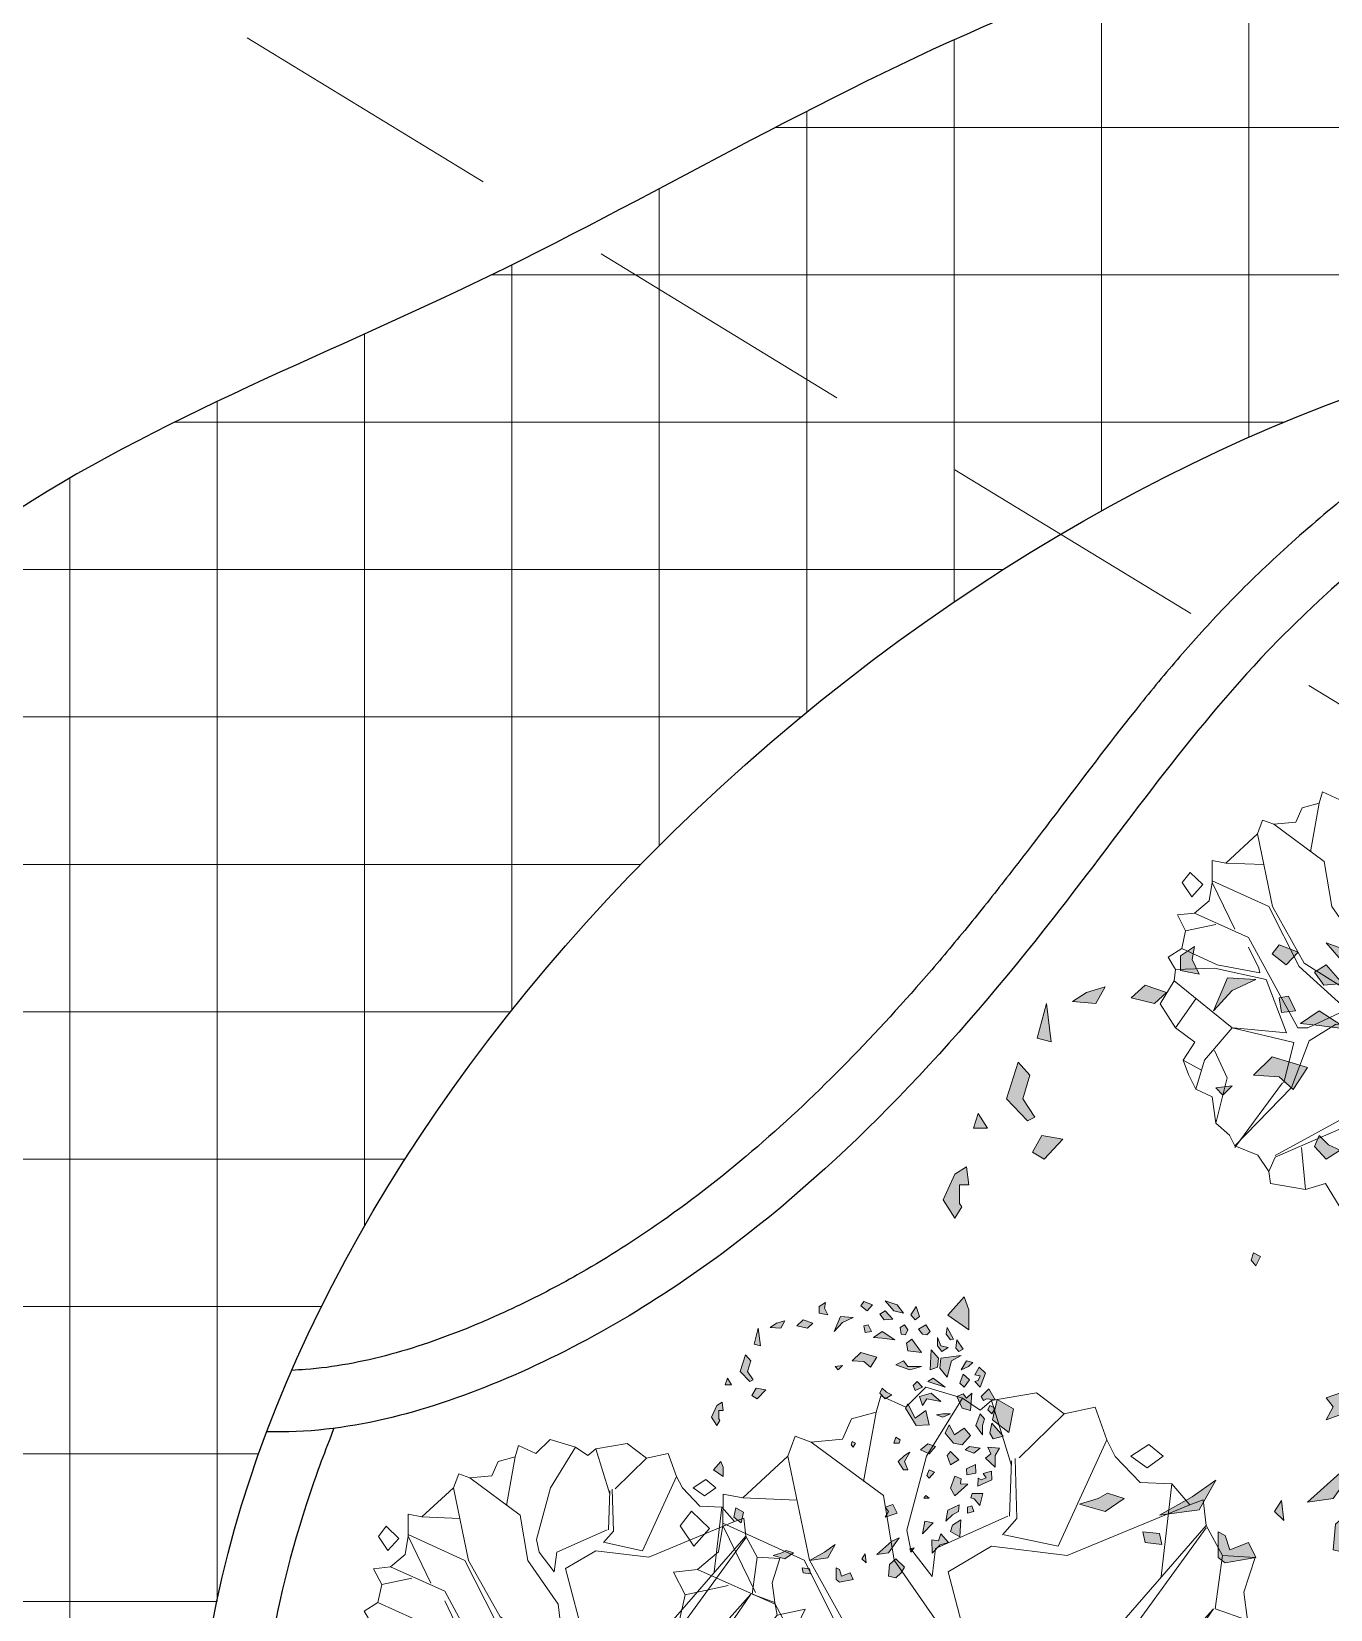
# Model space of a CAD drawing. Header units: inches. Extents: x -12 to 20935469, y -1604 to 24729220.
# Drawn here: x 20865306.9 to 20865412.6, y 24710552.2 to 24710680.7 of the extents above; entities that cross this region are included whole.
import ezdxf

# ---------------------------------------------------------------- set-up
doc = ezdxf.new("R2010")
doc.units = ezdxf.units.IN
doc.header["$LTSCALE"] = 0.03
doc.header["$MEASUREMENT"] = 0
doc.linetypes.add('DASHED2', pattern=[0.375, 0.25, -0.125])
for name, color, linetype, lineweight in [('Dot', 253, 'Continuous', 0), ('Hatch', 253, 'Continuous', 15), ('hatch-1', 253, 'Continuous', 5), ('ILLUSTR-TREE', 74, 'Continuous', 0)]:
    doc.layers.add(name, color=color, linetype=linetype, lineweight=lineweight)
doc.styles.add('ATTR', font='romans.shx', dxfattribs={"width": 0.8, "height": 0.7})

# ---------------------------------------------------------------- blocks, each defined once
blk = doc.blocks.new('TREE_009')
at = {"layer": 'ILLUSTR-TREE'}
for p, q in [((-12160.46, 13912.91), (-12166.65, 13906.74)), ((-12149.34, 13909.54), (-12160.46, 13912.91)), ((-12126.77, 13911.14), (-12140.45, 13908.76)), ((-12118.31, 13904.71), (-12126.77, 13911.14)), ((-12174.22, 13910.26), (-12175.66, 13905.24)), ((-12166.65, 13906.74), (-12174.22, 13910.26)), ((-12149.34, 13909.54), (-12160.26, 13891.83)), ((-12143.96, 13905.85), (-12149.34, 13909.54)), ((-12140.45, 13908.76), (-12143.96, 13905.85)), ((-12140.45, 13908.76), (-12134.4, 13889.01)), ((-12108.88, 13906.74), (-12118.31, 13904.71)), ((-12105.24, 13896.77), (-12108.88, 13906.74)), ((-12183.16, 13903.21), (-12185.91, 13897.04)), ((-12175.66, 13905.24), (-12183.16, 13903.21)), ((-12179.51, 13884.08), (-12175.66, 13905.24)), ((-12132.06, 13891.31), (-12118.31, 13904.71)), ((-12200.35, 13897.92), (-12202.62, 13891.83)), ((-12195.47, 13896.07), (-12200.35, 13897.92)), ((-12185.91, 13897.04), (-12195.47, 13896.07)), ((-12120.09, 13864.33), (-12105.24, 13896.77)), ((-12102.7, 13891.75), (-12105.24, 13896.77)), ((-12202.62, 13891.83), (-12216.38, 13879.14)), ((-12196.02, 13860.09), (-12202.62, 13891.83)), ((-12195.47, 13896.07), (-12173.46, 13879.85)), ((-12160.26, 13891.83), (-12166.31, 13869.26)), ((-12095.13, 13883.81), (-12102.7, 13891.75)), ((-12097.95, 13891.83), (-12092.45, 13895.36)), ((-12093, 13888.31), (-12097.95, 13891.83)), ((-12088.05, 13891.83), (-12093, 13888.31)), ((-12092.45, 13895.36), (-12088.05, 13891.83)), ((-12134.95, 13873.5), (-12134.4, 13890.42)), ((-12133.3, 13891.13), (-12132.75, 13872.79)), ((-12085.43, 13883.37), (-12095.13, 13883.81)), ((-12085.43, 13883.37), (-12088.74, 13855.16)), ((-12079.93, 13877.02), (-12085.43, 13883.37)), ((-12222.36, 13880.28), (-12222.43, 13870.68)), ((-12216.38, 13879.14), (-12222.36, 13880.28)), ((-12199.87, 13878.43), (-12216.38, 13879.14)), ((-12173.46, 13879.85), (-12170.16, 13860.09)), ((-12117.34, 13861.51), (-12079.93, 13877.02)), ((-12075.87, 13878.52), (-12079.93, 13877.02)), ((-12074.98, 13870.68), (-12075.87, 13878.52)), ((-12231.99, 13875), (-12235.43, 13870.59)), ((-12226.48, 13869.71), (-12231.99, 13875)), ((-12157.51, 13863.62), (-12135.5, 13873.5)), ((-12132.75, 13872.79), (-12137.15, 13867.85)), ((-12235.43, 13870.59), (-12231.3, 13864.41)), ((-12231.3, 13864.41), (-12226.48, 13869.71)), ((-12222.43, 13870.68), (-12223.73, 13862.65)), ((-12197.67, 13860.09), (-12222.43, 13871.38)), ((-12222.43, 13870.68), (-12212.52, 13850.22)), ((-12166.31, 13869.26), (-12165.21, 13863.62)), ((-12136.6, 13867.85), (-12120.09, 13864.33)), ((-12112.39, 13827.65), (-12074.98, 13870.68)), ((-12074.98, 13869.97), (-12105.24, 13828.35)), ((-12070.03, 13861.51), (-12074.98, 13870.68)), ((-12223.73, 13862.65), (-12230.13, 13857.27)), ((-12165.21, 13863.62), (-12158.61, 13855.16)), ((-12158.61, 13855.16), (-12157.51, 13863.62)), ((-12153.66, 13856.57), (-12140.45, 13864.33)), ((-12140.45, 13864.33), (-12117.34, 13861.51)), ((-12184.47, 13834), (-12197.67, 13860.09)), ((-12182.26, 13835.41), (-12196.02, 13860.09)), ((-12170.16, 13860.09), (-12156.96, 13841.05)), ((-12072.23, 13845.28), (-12070.03, 13861.51)), ((-12060.06, 13860.89), (-12070.03, 13861.51)), ((-12063.49, 13850.31), (-12060.06, 13860.89)), ((-12230.13, 13857.27), (-12237.49, 13856.48)), ((-12237.49, 13856.48), (-12233.98, 13849.52)), ((-12206.47, 13846.69), (-12230.13, 13857.27)), ((-12144.3, 13820.6), (-12153.66, 13856.57)), ((-12233.98, 13849.52), (-12235.63, 13841.76)), ((-12220.78, 13852.34), (-12233.98, 13849.52)), ((-12062.33, 13841.76), (-12063.49, 13850.31)), ((-12185.02, 13807.2), (-12206.47, 13846.69)), ((-12089.29, 13826.94), (-12072.78, 13845.28)), ((-12072.78, 13845.28), (-12085.43, 13826.94)), ((-12072.23, 13845.28), (-12062.33, 13841.76)), ((-12235.63, 13841.76), (-12241.62, 13837.97)), ((-12235.63, 13841.76), (-12220.23, 13834.7)), ((-12202.07, 13833.29), (-12206.47, 13842.46)), ((-12156.96, 13841.05), (-12154.21, 13818.48)), ((-12061.23, 13836.11), (-12062.33, 13841.76)), ((-12049.05, 13838.85), (-12061.23, 13836.11)), ((-12057.99, 13820.33), (-12049.05, 13838.85)), ((-12241.62, 13837.97), (-12238.38, 13832.59)), ((-12220.23, 13834.7), (-12201.52, 13831.18)), ((-12164.11, 13815.66), (-12184.47, 13834)), ((-12154.21, 13817.78), (-12182.26, 13835.41)), ((-12071.13, 13824.83), (-12061.23, 13836.11)), ((-12238.38, 13832.59), (-12238.93, 13827.65)), ((-12221.33, 13833.29), (-12238.38, 13832.59)), ((-12198.77, 13828.35), (-12221.33, 13833.29)), ((-12201.52, 13831.18), (-12202.07, 13833.29)), ((-12238.93, 13827.65), (-12245.05, 13817.69)), ((-12213.63, 13807.2), (-12238.93, 13827.65)), ((-12189.97, 13805.08), (-12198.77, 13828.35)), ((-12144.3, 13811.43), (-12105.79, 13824.83)), ((-12143.75, 13819.89), (-12112.39, 13827.65)), ((-12105.79, 13824.83), (-12070.58, 13822.71)), ((-12105.24, 13828.35), (-12089.29, 13826.94)), ((-12085.43, 13826.24), (-12071.13, 13824.83)), ((-12051.8, 13826.5), (-12053.87, 13822.1)), ((-12047.68, 13822.1), (-12051.8, 13826.5)), ((-12229.58, 13819.89), (-12238.38, 13807.2)), ((-12150.36, 13819.89), (-12150.9, 13817.78)), ((-12147.6, 13820.6), (-12150.36, 13819.89)), ((-12148.7, 13818.48), (-12147.6, 13820.6)), ((-12070.58, 13822.71), (-12061.78, 13802.96)), ((-12053.87, 13815.04), (-12057.99, 13820.33)), ((-12053.87, 13822.1), (-12049.74, 13817.69)), ((-12049.74, 13817.69), (-12047.68, 13822.1)), ((-12245.05, 13817.69), (-12238.38, 13807.2)), ((-12164.11, 13814.95), (-12180.61, 13807.2)), ((-12150.9, 13817.78), (-12148.7, 13818.48)), ((-12061.78, 13802.96), (-12053.87, 13815.04)), ((-12155.31, 13810.02), (-12168.51, 13808.61)), ((-12155.31, 13810.02), (-12152.01, 13789.56)), ((-12144.3, 13810.72), (-12127.25, 13790.27)), ((-12238.38, 13807.2), (-12229.92, 13800.94)), ((-12213.63, 13807.2), (-12225.73, 13793.09)), ((-12186.67, 13800.85), (-12213.63, 13807.2)), ((-12213.07, 13807.2), (-12189.97, 13805.08)), ((-12180.61, 13807.2), (-12185.02, 13807.2)), ((-12168.51, 13808.61), (-12180.06, 13801.55)), ((-12148.15, 13809.31), (-12131.1, 13789.56)), ((-12148.15, 13808.61), (-12146.5, 13787.45)), ((-12229.92, 13800.94), (-12235.08, 13793.09)), ((-12191.07, 13783.21), (-12186.67, 13800.85)), ((-12180.06, 13801.55), (-12187.77, 13781.1)), ((-12061.43, 13796.53), (-12061.78, 13802.96)), ((-12221.33, 13797.32), (-12215.83, 13785.33)), ((-12064.53, 13790.27), (-12061.43, 13796.53)), ((-12227.38, 13788.86), (-12235.08, 13793.09)), ((-12235.08, 13793.09), (-12232.68, 13786.83)), ((-12225.73, 13793.09), (-12229.58, 13780.39)), ((-12127.25, 13790.27), (-12064.53, 13790.27)), ((-12063.49, 13786.83), (-12064.53, 13790.27)), ((-12232.68, 13786.83), (-12229.58, 13780.39)), ((-12152.01, 13789.56), (-12158.61, 13771.22)), ((-12146.5, 13787.45), (-12155.86, 13767.7)), ((-12131.1, 13789.56), (-12132.75, 13769.81)), ((-12126.7, 13786.04), (-12128.9, 13772.63)), ((-12126.7, 13786.04), (-12105.24, 13786.74)), ((-12105.24, 13786.74), (-12095.89, 13768.4)), ((-12068.31, 13781.54), (-12063.49, 13786.83)), ((-12215.83, 13785.33), (-12220.78, 13765.58)), ((-12212.52, 13755), (-12191.62, 13783.21)), ((-12187.77, 13781.1), (-12212.52, 13755.71)), ((-12070.37, 13770.96), (-12068.31, 13781.54)), ((-12229.58, 13780.39), (-12222.36, 13777.13)), ((-12222.36, 13777.13), (-12220.78, 13765.58)), ((-12099.74, 13776.16), (-12078.28, 13769.81)), ((-12158.61, 13771.22), (-12194.92, 13751.47)), ((-12128.9, 13772.63), (-12106.34, 13758.53)), ((-12155.86, 13767.7), (-12194.92, 13750.77)), ((-12132.75, 13769.81), (-12125.05, 13752.89)), ((-12130, 13769.81), (-12116.24, 13737.37)), ((-12129.45, 13769.11), (-12106.34, 13757.12)), ((-12084.81, 13761.26), (-12078.28, 13769.81)), ((-12078.28, 13769.81), (-12070.37, 13770.96)), ((-12220.78, 13765.58), (-12214.79, 13760.38)), ((-12214.79, 13760.38), (-12212.52, 13755.71)), ((-12106.34, 13758.53), (-12085.98, 13753.59)), ((-12106.34, 13757.12), (-12105.24, 13742.31)), ((-12085.98, 13753.59), (-12084.81, 13761.26)), ((-12212.52, 13755.71), (-12202.42, 13751.56)), ((-12183.37, 13755), (-12181.71, 13736.66)), ((-12125.05, 13752.89), (-12130.55, 13732.43)), ((-12093.07, 13740.98), (-12085.98, 13753.59)), ((-12202.42, 13751.56), (-12197.67, 13744.42)), ((-12194.92, 13750.77), (-12197.67, 13744.42)), ((-12116.24, 13737.37), (-12112.32, 13748.04)), ((-12112.32, 13748.04), (-12105.24, 13742.31)), ((-12197.67, 13744.42), (-12196.91, 13739.22)), ((-12105.24, 13742.31), (-12093.07, 13740.98)), ((-12196.91, 13739.22), (-12181.71, 13736.66)), ((-12181.71, 13736.66), (-12172.84, 13739.22)), ((-12172.84, 13739.22), (-12165.28, 13726.88)), ((-12121.95, 13736.57), (-12116.24, 13737.37)), ((-12108.27, 13740.72), (-12113.77, 13737.19)), ((-12107.72, 13734.37), (-12108.27, 13740.72)), ((-12165.28, 13726.88), (-12157.71, 13733.93)), ((-12157.71, 13733.93), (-12148.77, 13729.52)), ((-12148.77, 13729.52), (-12144.65, 13733.93)), ((-12144.65, 13733.93), (-12130.55, 13732.43)), ((-12130.55, 13732.43), (-12121.95, 13736.57)), ((-12113.77, 13737.19), (-12113.22, 13730.14)), ((-12113.22, 13730.14), (-12107.72, 13734.37))]:
    blk.add_line(p, q, dxfattribs=at)
at = {"layer": 'ILLUSTR-TREE', "style": 'ATTR', "width": 0.8, "flags": 9}
blk.add_attdef('ESTCODE', (-12147.6, 13820.6), '', height=1.05, dxfattribs=at)
blk = doc.blocks.new('GRN1')
at = {"layer": 'ILLUSTR-TREE', "true_color": 0x30441d}
h = blk.add_hatch(color=89, dxfattribs=at)
h.paths.add_polyline_path([(0.2571, -0.0526), (0.2603, -0.0695), (0.2735, -0.0695), (0.2817, -0.0569), (0.2702, -0.059)])
h.paths.add_polyline_path([(0.2406, -0.0821), (0.2308, -0.0927), (0.2357, -0.1137), (0.2472, -0.1011)])
h.paths.add_polyline_path([(0.1897, 0.2148), (0.1848, 0.2064), (0.1914, 0.2), (0.2078, 0.2021)])
h.paths.add_polyline_path([(0.193, 0.1853), (0.1848, 0.1727), (0.1963, 0.1642), (0.2127, 0.1642), (0.1963, 0.1706)])
h.paths.add_polyline_path([(0.1864, 0.1053), (0.2012, 0.1032), (0.2094, 0.1137), (0.1831, 0.1327)])
h.paths.add_polyline_path([(0.2603, 0.0969), (0.2653, 0.0779), (0.285, 0.0611), (0.2768, 0.0842)])
h.paths.add_polyline_path([(0.2078, 0.08), (0.2242, 0.0547), (0.2127, 0.0379), (0.2111, 0.0547)])
h.paths.add_polyline_path([(0.2521, -0.0021), (0.2538, -0.0274), (0.2242, -0.04), (0.2423, -0.0232)])
h.paths.add_polyline_path([(0.2653, 0.0253), (0.2751, 0.0126), (0.2833, 0.019), (0.2768, 0.0358)])
h.paths.add_polyline_path([(0.2373, 0.0274), (0.2357, 0.019), (0.2226, 0.0211), (0.2242, 0.0337)])
h.paths.add_polyline_path([(0.2488, 0.0758), (0.2472, 0.059), (0.2587, 0.0505), (0.2653, 0.0611)])
h.paths.add_polyline_path([(0.2094, 0.1958), (0.2078, 0.1895), (0.2193, 0.1811), (0.2324, 0.1832)])
h.paths.add_polyline_path([(0.2291, 0.1263), (0.2193, 0.1348), (0.2176, 0.1432), (0.2242, 0.1495), (0.2373, 0.1411)])
h.paths.add_polyline_path([(0.2373, 0.099), (0.2275, 0.1053), (0.2176, 0.1011), (0.2193, 0.0927), (0.2324, 0.0905)])
h.paths.add_polyline_path([(0.2538, 0.1284), (0.2472, 0.12), (0.2571, 0.1116), (0.2735, 0.1221)])
h.paths.add_polyline_path([(0.1963, -0.1853), (0.1996, -0.1979), (0.2308, -0.1895)])
h.paths.add_polyline_path([(0.2456, -0.1369), (0.2308, -0.1453), (0.2324, -0.1663), (0.2406, -0.1537)])
h.paths.add_polyline_path([(0.0402, 0.1474), (0.0386, 0.1221), (0.0731, 0.1011), (0.0813, 0.1053), (0.0534, 0.12), (0.0682, 0.1411)])
h.paths.add_polyline_path([(0.0731, 0.278), (0.0616, 0.2716), (0.0698, 0.2632), (0.078, 0.2674)])
h.paths.add_polyline_path([(-0.2275, -0.0884), (-0.2226, -0.0526), (-0.1963, -0.0379), (-0.2111, -0.059)])
h.paths.add_polyline_path([(0.0205, 0.2527), (0.0386, 0.24), (0.0616, 0.2485), (0.0517, 0.2569), (0.0386, 0.2527)])
h.paths.add_polyline_path([(-0.2406, 0.099), (-0.2242, 0.0821), (-0.2357, 0.0695), (-0.2587, 0.0674), (-0.262, 0.0821), (-0.2521, 0.0927)])
h.paths.add_polyline_path([(-0.2324, 0.0232), (-0.2242, 0.0147), (-0.2143, 0.0211)])
h.paths.add_polyline_path([(-0.1307, 0.2358), (-0.1344, 0.2232), (-0.1226, 0.2231), (-0.1198, 0.2319)])
h.paths.add_polyline_path([(-0.1039, 0.2299), (-0.106, 0.2367), (-0.1191, 0.2474), (-0.0951, 0.2536), (-0.0951, 0.2327)])
h.paths.add_polyline_path([(-0.0555, 0.2396), (-0.0585, 0.2217), (-0.0467, 0.2215), (-0.0384, 0.2388)])
h.paths.add_polyline_path([(-0.0771, 0.224), (-0.1, 0.1981), (-0.0846, 0.1897), (-0.0609, 0.1985), (-0.0663, 0.2109), (-0.0766, 0.2096)])
h.paths.add_polyline_path([(-0.216, 0.0442), (-0.2127, 0.0674), (-0.1831, 0.0884), (-0.1897, 0.0737)])
h.paths.add_polyline_path([(-0.1421, 0.0611), (-0.1339, 0.0842), (-0.1174, 0.0758), (-0.1224, 0.0611), (-0.1306, 0.0674)])
h.paths.add_polyline_path([(-0.1812, 0.2081), (-0.1707, 0.1899), (-0.1581, 0.1935), (-0.1472, 0.2104)])
h.paths.add_polyline_path([(-0.2132, 0.1534), (-0.187, 0.1527), (-0.1886, 0.166), (-0.1749, 0.1708), (-0.1924, 0.186), (-0.1969, 0.1696)])
h.paths.add_polyline_path([(-0.15, 0.1808), (-0.1283, 0.1846), (-0.118, 0.2068), (-0.1309, 0.2058), (-0.1372, 0.1936)])
h.paths.add_polyline_path([(-0.1536, 0.1558), (-0.1749, 0.1348), (-0.1503, 0.139)])
h.paths.add_polyline_path([(-0.1043, 0.1474), (-0.1043, 0.1369), (-0.0994, 0.1411)])
h.paths.add_polyline_path([(-0.2028, 0.1179), (-0.2111, 0.1116), (-0.2045, 0.1095)])
h.paths.add_polyline_path([(-0.0205, 0.099), (-0.032, 0.0863), (-0.0485, 0.0969), (-0.0485, 0.1053), (-0.032, 0.099), (-0.014, 0.1095)])
h.paths.add_polyline_path([(0.0189, 0.2295), (0.0008, 0.2127), (0.0041, 0.1958), (0.0238, 0.179), (0.0402, 0.1874), (0.0205, 0.1979), (0.0337, 0.2169)])
h.paths.add_polyline_path([(-0.0287, 0.2064), (-0.0386, 0.1895), (-0.0205, 0.1832), (-0.0123, 0.1895)])
h.paths.add_polyline_path([(-0.0534, 0.1579), (-0.0649, 0.1474), (-0.06, 0.1432), (-0.0485, 0.1474)])
h.paths.add_polyline_path([(0.0178, 0.294), (0.0123, 0.2737), (0.0238, 0.2674), (0.0435, 0.2716)])
h.paths.add_polyline_path([(-0.0435, 0.278), (-0.0255, 0.259), (-0.0172, 0.2695), (-0.0041, 0.2632), (-0.0057, 0.2864), (-0.0205, 0.278)])
h.paths.add_polyline_path([(-0.0808, 0.244), (-0.0685, 0.2712), (-0.0515, 0.2704), (-0.056, 0.254), (-0.0646, 0.2603), (-0.0686, 0.2503), (-0.0653, 0.2447)])
h.paths.add_polyline_path([(0.0041, 0.0021), (-0.0041, -0.0021), (0.0008, -0.0063), (0.0074, -0.0042)])
h.paths.add_polyline_path([(0.0041, 0.0884), (0.0107, 0.0905), (0.0156, 0.0821), (0.0041, 0.0779)])
h.paths.add_polyline_path([(-0.0025, 0.16), (-0.0172, 0.1474), (-0.009, 0.1306), (0.0025, 0.1453)])
h.paths.add_polyline_path([(-0.0057, 0.2485), (-0.0156, 0.2358), (-0.009, 0.219), (-0.0025, 0.2274)])
h.paths.add_polyline_path([(0.0616, 0.1895), (0.055, 0.1748), (0.06, 0.1621), (0.0616, 0.1748)])
h.paths.add_polyline_path([(0.1634, 0.2337), (0.1552, 0.2253), (0.1486, 0.2106), (0.1667, 0.2211)])
h.paths.add_polyline_path([(0.1552, 0.1327), (0.1486, 0.1095), (0.1585, 0.0821), (0.1667, 0.0969), (0.1552, 0.1053)])
h.paths.add_polyline_path([(0.0994, 0.0737), (0.0912, 0.0611), (0.1027, 0.0505), (0.1125, 0.0547), (0.1043, 0.0632)])
h.paths.add_polyline_path([(0.1569, -0.0232), (0.1486, -0.0316), (0.1552, -0.0379)])
h.paths.add_polyline_path([(0.1536, 0.0316), (0.1651, 0.019), (0.1667, -0.0042), (0.1831, 0.0126), (0.1733, 0.0442)])
h.paths.add_polyline_path([(0.1027, 0.2316), (0.0682, 0.2295), (0.0731, 0.2127), (0.0961, 0.2021), (0.101, 0.2148), (0.0928, 0.2211)])
h.paths.add_polyline_path([(0.1289, 0.2274), (0.1142, 0.2169), (0.1224, 0.2085), (0.1404, 0.2148)])
h.paths.add_polyline_path([(0.0862, 0.1706), (0.0912, 0.1432), (0.078, 0.1348), (0.0961, 0.1284), (0.1027, 0.1516)])
h.paths.add_polyline_path([(0.1339, 0.1832), (0.1667, 0.1916), (0.1766, 0.2106), (0.1716, 0.1706), (0.1519, 0.1685)])
h.paths.add_polyline_path([(0.1257, 0.1453), (0.1142, 0.179), (0.1322, 0.1558)])
h.paths.add_polyline_path([(0.1536, 0.1642), (0.1486, 0.1495), (0.1881, 0.1516), (0.1716, 0.1663)])
h.paths.add_polyline_path([(0.1142, 0.1348), (0.1076, 0.12), (0.1174, 0.1158), (0.1257, 0.1242)])
h.paths.add_polyline_path([(0.0879, 0.2548), (0.0912, 0.2611), (0.0895, 0.278), (0.1109, 0.2653), (0.0961, 0.2506)])
h.paths.add_polyline_path([(0.1142, 0.2485), (0.1421, 0.259), (0.1536, 0.2464), (0.1388, 0.2379), (0.1371, 0.2485), (0.1273, 0.2443), (0.1257, 0.2379)])
h.paths.add_polyline_path([(-0.2521, -0.0084), (-0.2653, -0.0021), (-0.2702, -0.0295), (-0.2653, -0.0358), (-0.2423, -0.0358), (-0.2456, -0.0295), (-0.2587, -0.0253)])
h.paths.add_polyline_path([(-0.2538, -0.0863), (-0.2439, -0.0884), (-0.2423, -0.1032), (-0.2521, -0.1011)])
h.paths.add_polyline_path([(0.055, -0.2822), (0.0386, -0.2716), (0.0485, -0.2653), (0.0517, -0.2674), (0.0682, -0.2674), (0.0682, -0.259), (0.0846, -0.2611), (0.078, -0.2716)])
h.paths.add_polyline_path([(-0.1322, -0.219), (-0.1536, -0.2232), (-0.1421, -0.2379), (-0.124, -0.2337)])
h.paths.add_polyline_path([(-0.2176, -0.16), (-0.2242, -0.1369), (-0.2127, -0.12), (-0.2078, -0.1348), (-0.2127, -0.1432)])
h.paths.add_polyline_path([(-0.0485, -0.278), (-0.0616, -0.259), (-0.0435, -0.259), (-0.032, -0.2632)])
h.paths.add_polyline_path([(0.1289, -0.2), (0.1257, -0.2064), (0.1454, -0.2253), (0.1782, -0.2148), (0.1667, -0.2043), (0.1454, -0.2106)])
h.paths.add_polyline_path([(0.1191, -0.2548), (0.1322, -0.2506), (0.1191, -0.2422)])
h.paths.add_polyline_path([(0.1092, -0.1748), (0.0912, -0.1916), (0.0977, -0.2021), (0.1125, -0.1937)])
at = {"layer": 'ILLUSTR-TREE', "color": 89, "true_color": 0x30441d}
for p, q in [((-0.0057, 0.2864), (-0.0205, 0.278)), ((-0.0041, 0.2632), (-0.0057, 0.2864)), ((0.0178, 0.294), (0.0123, 0.2737)), ((0.0435, 0.2716), (0.0178, 0.294)), ((-0.0808, 0.244), (-0.0685, 0.2712)), ((-0.0685, 0.2712), (-0.0515, 0.2704)), ((-0.0515, 0.2704), (-0.056, 0.254)), ((-0.0205, 0.278), (-0.0435, 0.278)), ((-0.0435, 0.278), (-0.0255, 0.259)), ((-0.0255, 0.259), (-0.0172, 0.2695)), ((-0.0172, 0.2695), (-0.0041, 0.2632)), ((0.0123, 0.2737), (0.0238, 0.2674)), ((0.0238, 0.2674), (0.0435, 0.2716)), ((0.0731, 0.278), (0.0616, 0.2716)), ((0.0616, 0.2716), (0.0698, 0.2632)), ((0.078, 0.2674), (0.0731, 0.278)), ((0.0895, 0.278), (0.1109, 0.2653)), ((0.0912, 0.2611), (0.0895, 0.278)), ((-0.0646, 0.2603), (-0.0686, 0.2503)), ((-0.056, 0.254), (-0.0646, 0.2603)), ((0.0517, 0.2569), (0.0386, 0.2527)), ((0.0616, 0.2485), (0.0517, 0.2569)), ((0.0698, 0.2632), (0.078, 0.2674)), ((0.0879, 0.2548), (0.0912, 0.2611)), ((0.0961, 0.2506), (0.0879, 0.2548)), ((0.1109, 0.2653), (0.0961, 0.2506)), ((0.1142, 0.2485), (0.1421, 0.259)), ((0.1421, 0.259), (0.1536, 0.2464)), ((-0.1191, 0.2474), (-0.0951, 0.2536)), ((-0.106, 0.2367), (-0.1191, 0.2474)), ((-0.0951, 0.2536), (-0.0951, 0.2327)), ((-0.0653, 0.2447), (-0.0808, 0.244)), ((-0.0686, 0.2503), (-0.0653, 0.2447)), ((-0.0057, 0.2485), (-0.0156, 0.2358)), ((-0.0025, 0.2274), (-0.0057, 0.2485)), ((0.0386, 0.2527), (0.0205, 0.2527)), ((0.0205, 0.2527), (0.0386, 0.24)), ((0.0386, 0.24), (0.0616, 0.2485)), ((0.1257, 0.2379), (0.1142, 0.2485)), ((0.1273, 0.2443), (0.1257, 0.2379)), ((0.1371, 0.2485), (0.1273, 0.2443)), ((0.1388, 0.2379), (0.1371, 0.2485)), ((0.1536, 0.2464), (0.1388, 0.2379)), ((-0.1307, 0.2358), (-0.1344, 0.2232)), ((-0.1198, 0.2319), (-0.1307, 0.2358)), ((-0.1226, 0.2231), (-0.1198, 0.2319)), ((-0.1039, 0.2299), (-0.106, 0.2367)), ((-0.0951, 0.2327), (-0.1039, 0.2299)), ((-0.0555, 0.2396), (-0.0585, 0.2217)), ((-0.0384, 0.2388), (-0.0555, 0.2396)), ((-0.0467, 0.2215), (-0.0384, 0.2388)), ((-0.0156, 0.2358), (-0.009, 0.219)), ((-0.009, 0.219), (-0.0025, 0.2274)), ((0.0189, 0.2295), (0.0008, 0.2127)), ((0.0337, 0.2169), (0.0189, 0.2295)), ((0.1027, 0.2316), (0.0682, 0.2295)), ((0.0682, 0.2295), (0.0731, 0.2127)), ((0.0928, 0.2211), (0.1027, 0.2316)), ((0.1289, 0.2274), (0.1142, 0.2169)), ((0.1404, 0.2148), (0.1289, 0.2274)), ((0.1634, 0.2337), (0.1552, 0.2253)), ((0.1667, 0.2211), (0.1634, 0.2337)), ((-0.1344, 0.2232), (-0.1226, 0.2231)), ((-0.0771, 0.224), (-0.1, 0.1981)), ((-0.0766, 0.2096), (-0.0771, 0.224)), ((-0.0585, 0.2217), (-0.0467, 0.2215)), ((0.0008, 0.2127), (0.0041, 0.1958)), ((0.0205, 0.1979), (0.0337, 0.2169)), ((0.0731, 0.2127), (0.0961, 0.2021)), ((0.101, 0.2148), (0.0928, 0.2211)), ((0.0961, 0.2021), (0.101, 0.2148)), ((0.1142, 0.2169), (0.1224, 0.2085)), ((0.1224, 0.2085), (0.1404, 0.2148)), ((0.1552, 0.2253), (0.1486, 0.2106)), ((0.1486, 0.2106), (0.1667, 0.2211)), ((0.1897, 0.2148), (0.1848, 0.2064)), ((0.2078, 0.2021), (0.1897, 0.2148)), ((-0.1472, 0.2104), (-0.1812, 0.2081)), ((-0.1812, 0.2081), (-0.1707, 0.1899)), ((-0.1581, 0.1935), (-0.1472, 0.2104)), ((-0.1309, 0.2058), (-0.1372, 0.1936)), ((-0.118, 0.2068), (-0.1309, 0.2058)), ((-0.1283, 0.1846), (-0.118, 0.2068)), ((-0.1, 0.1981), (-0.0846, 0.1897)), ((-0.0846, 0.1897), (-0.0609, 0.1985)), ((-0.0663, 0.2109), (-0.0766, 0.2096)), ((-0.0609, 0.1985), (-0.0663, 0.2109)), ((-0.0287, 0.2064), (-0.0386, 0.1895)), ((-0.0123, 0.1895), (-0.0287, 0.2064)), ((0.0402, 0.1874), (0.0205, 0.1979)), ((0.1667, 0.1916), (0.1766, 0.2106)), ((0.1766, 0.2106), (0.1716, 0.1706)), ((0.1848, 0.2064), (0.1914, 0.2)), ((0.1914, 0.2), (0.2078, 0.2021)), ((-0.1924, 0.186), (-0.1969, 0.1696)), ((-0.1749, 0.1708), (-0.1924, 0.186)), ((-0.1707, 0.1899), (-0.1581, 0.1935)), ((-0.1372, 0.1936), (-0.15, 0.1808)), ((-0.15, 0.1808), (-0.1283, 0.1846)), ((-0.0386, 0.1895), (-0.0205, 0.1832)), ((-0.0205, 0.1832), (-0.0123, 0.1895)), ((0.0041, 0.1958), (0.0238, 0.179)), ((0.0238, 0.179), (0.0402, 0.1874)), ((0.0616, 0.1895), (0.055, 0.1748)), ((0.0616, 0.1748), (0.0616, 0.1895)), ((0.1339, 0.1832), (0.1667, 0.1916)), ((0.193, 0.1853), (0.1848, 0.1727)), ((0.1963, 0.1706), (0.193, 0.1853)), ((0.2094, 0.1958), (0.2078, 0.1895)), ((0.2078, 0.1895), (0.2193, 0.1811)), ((0.2324, 0.1832), (0.2094, 0.1958)), ((-0.1969, 0.1696), (-0.2132, 0.1534)), ((-0.1886, 0.166), (-0.1749, 0.1708)), ((0.055, 0.1748), (0.06, 0.1621)), ((0.06, 0.1621), (0.0616, 0.1748)), ((0.1027, 0.1516), (0.0862, 0.1706)), ((0.0862, 0.1706), (0.0912, 0.1432)), ((0.1142, 0.179), (0.1322, 0.1558)), ((0.1257, 0.1453), (0.1142, 0.179)), ((0.1519, 0.1685), (0.1339, 0.1832)), ((0.1716, 0.1706), (0.1519, 0.1685)), ((0.1848, 0.1727), (0.1963, 0.1642)), ((0.2127, 0.1642), (0.1963, 0.1706)), ((0.2193, 0.1811), (0.2324, 0.1832)), ((-0.187, 0.1527), (-0.1886, 0.166)), ((-0.1536, 0.1558), (-0.1749, 0.1348)), ((-0.1503, 0.139), (-0.1536, 0.1558)), ((-0.0534, 0.1579), (-0.0649, 0.1474)), ((-0.0485, 0.1474), (-0.0534, 0.1579)), ((-0.0025, 0.16), (-0.0172, 0.1474)), ((0.0025, 0.1453), (-0.0025, 0.16)), ((0.1322, 0.1558), (0.1257, 0.1453)), ((0.1536, 0.1642), (0.1486, 0.1495)), ((0.1716, 0.1663), (0.1536, 0.1642)), ((0.1881, 0.1516), (0.1716, 0.1663)), ((0.1963, 0.1642), (0.2127, 0.1642)), ((-0.2132, 0.1534), (-0.187, 0.1527)), ((-0.0994, 0.1411), (-0.1043, 0.1474)), ((-0.1043, 0.1474), (-0.1043, 0.1369)), ((-0.0649, 0.1474), (-0.06, 0.1432)), ((-0.06, 0.1432), (-0.0485, 0.1474)), ((-0.0172, 0.1474), (-0.009, 0.1306)), ((-0.009, 0.1306), (0.0025, 0.1453)), ((0.0402, 0.1474), (0.0386, 0.1221)), ((0.0682, 0.1411), (0.0402, 0.1474)), ((0.0912, 0.1432), (0.078, 0.1348)), ((0.0961, 0.1284), (0.1027, 0.1516)), ((0.1486, 0.1495), (0.1881, 0.1516)), ((0.2176, 0.1432), (0.2242, 0.1495)), ((0.2193, 0.1348), (0.2176, 0.1432)), ((0.2242, 0.1495), (0.2373, 0.1411)), ((-0.1749, 0.1348), (-0.1503, 0.139)), ((-0.1043, 0.1369), (-0.0994, 0.1411)), ((0.0534, 0.12), (0.0682, 0.1411)), ((0.078, 0.1348), (0.0961, 0.1284)), ((0.1142, 0.1348), (0.1076, 0.12)), ((0.1257, 0.1242), (0.1142, 0.1348)), ((0.1552, 0.1327), (0.1486, 0.1095)), ((0.1552, 0.1053), (0.1552, 0.1327)), ((0.2094, 0.1137), (0.1831, 0.1327)), ((0.1831, 0.1327), (0.1864, 0.1053)), ((0.2291, 0.1263), (0.2193, 0.1348)), ((0.2373, 0.1411), (0.2291, 0.1263)), ((0.2538, 0.1284), (0.2472, 0.12)), ((0.2735, 0.1221), (0.2538, 0.1284)), ((-0.2028, 0.1179), (-0.2111, 0.1116)), ((-0.2045, 0.1095), (-0.2028, 0.1179)), ((0.0386, 0.1221), (0.0731, 0.1011)), ((0.0813, 0.1053), (0.0534, 0.12)), ((0.1076, 0.12), (0.1174, 0.1158)), ((0.1174, 0.1158), (0.1257, 0.1242)), ((0.2012, 0.1032), (0.2094, 0.1137)), ((0.2472, 0.12), (0.2571, 0.1116)), ((0.2571, 0.1116), (0.2735, 0.1221)), ((-0.2521, 0.0927), (-0.2406, 0.099)), ((-0.2406, 0.099), (-0.2242, 0.0821)), ((-0.2111, 0.1116), (-0.2045, 0.1095)), ((-0.0485, 0.1053), (-0.032, 0.099)), ((-0.0485, 0.0969), (-0.0485, 0.1053)), ((-0.032, 0.099), (-0.014, 0.1095)), ((-0.0205, 0.099), (-0.032, 0.0863)), ((-0.014, 0.1095), (-0.0205, 0.099)), ((0.0731, 0.1011), (0.0813, 0.1053)), ((0.1486, 0.1095), (0.1585, 0.0821)), ((0.1667, 0.0969), (0.1552, 0.1053)), ((0.1864, 0.1053), (0.2012, 0.1032)), ((0.2275, 0.1053), (0.2176, 0.1011)), ((0.2176, 0.1011), (0.2193, 0.0927)), ((0.2373, 0.099), (0.2275, 0.1053)), ((0.2324, 0.0905), (0.2373, 0.099)), ((-0.262, 0.0821), (-0.2521, 0.0927)), ((-0.2127, 0.0674), (-0.1831, 0.0884)), ((-0.1831, 0.0884), (-0.1897, 0.0737)), ((-0.032, 0.0863), (-0.0485, 0.0969)), ((0.0041, 0.0884), (0.0107, 0.0905)), ((0.0041, 0.0779), (0.0041, 0.0884)), ((0.0107, 0.0905), (0.0156, 0.0821)), ((0.1585, 0.0821), (0.1667, 0.0969)), ((0.2193, 0.0927), (0.2324, 0.0905)), ((0.2768, 0.0842), (0.2603, 0.0969)), ((0.2603, 0.0969), (0.2653, 0.0779)), ((-0.2587, 0.0674), (-0.262, 0.0821)), ((-0.2242, 0.0821), (-0.2357, 0.0695)), ((-0.1897, 0.0737), (-0.216, 0.0442)), ((-0.1421, 0.0611), (-0.1339, 0.0842)), ((-0.1339, 0.0842), (-0.1174, 0.0758)), ((-0.1174, 0.0758), (-0.1224, 0.0611)), ((0.0156, 0.0821), (0.0041, 0.0779)), ((0.0994, 0.0737), (0.0912, 0.0611)), ((0.1043, 0.0632), (0.0994, 0.0737)), ((0.2111, 0.0547), (0.2078, 0.08)), ((0.2078, 0.08), (0.2242, 0.0547)), ((0.2488, 0.0758), (0.2472, 0.059)), ((0.2653, 0.0611), (0.2488, 0.0758)), ((0.2653, 0.0779), (0.285, 0.0611)), ((0.285, 0.0611), (0.2768, 0.0842)), ((-0.2357, 0.0695), (-0.2587, 0.0674)), ((-0.216, 0.0442), (-0.2127, 0.0674)), ((-0.1306, 0.0674), (-0.1421, 0.0611)), ((-0.1224, 0.0611), (-0.1306, 0.0674)), ((0.0912, 0.0611), (0.1027, 0.0505)), ((0.1125, 0.0547), (0.1043, 0.0632)), ((0.2472, 0.059), (0.2587, 0.0505)), ((0.2587, 0.0505), (0.2653, 0.0611)), ((0.1027, 0.0505), (0.1125, 0.0547)), ((0.1733, 0.0442), (0.1536, 0.0316)), ((0.1831, 0.0126), (0.1733, 0.0442)), ((0.2127, 0.0379), (0.2111, 0.0547)), ((0.2242, 0.0547), (0.2127, 0.0379)), ((0.1536, 0.0316), (0.1651, 0.019)), ((0.2226, 0.0211), (0.2242, 0.0337)), ((0.2242, 0.0337), (0.2373, 0.0274)), ((0.2768, 0.0358), (0.2653, 0.0253)), ((0.2833, 0.019), (0.2768, 0.0358)), ((-0.2143, 0.0211), (-0.2324, 0.0232)), ((-0.2324, 0.0232), (-0.2242, 0.0147)), ((-0.2242, 0.0147), (-0.2143, 0.0211)), ((0.1651, 0.019), (0.1667, -0.0042)), ((0.2357, 0.019), (0.2226, 0.0211)), ((0.2373, 0.0274), (0.2357, 0.019)), ((0.2653, 0.0253), (0.2751, 0.0126)), ((0.2751, 0.0126), (0.2833, 0.019)), ((0.0041, 0.0021), (-0.0041, -0.0021)), ((0.0074, -0.0042), (0.0041, 0.0021)), ((0.1667, -0.0042), (0.1831, 0.0126)), ((-0.2653, -0.0021), (-0.2702, -0.0295)), ((-0.2521, -0.0084), (-0.2653, -0.0021)), ((-0.2587, -0.0253), (-0.2521, -0.0084)), ((-0.0041, -0.0021), (0.0008, -0.0063)), ((0.0008, -0.0063), (0.0074, -0.0042)), ((0.2423, -0.0232), (0.2521, -0.0021)), ((0.2521, -0.0021), (0.2538, -0.0274)), ((-0.2456, -0.0295), (-0.2587, -0.0253)), ((0.1569, -0.0232), (0.1486, -0.0316)), ((0.1552, -0.0379), (0.1569, -0.0232)), ((0.2242, -0.04), (0.2423, -0.0232)), ((0.2538, -0.0274), (0.2242, -0.04)), ((-0.2702, -0.0295), (-0.2653, -0.0358)), ((-0.2653, -0.0358), (-0.2423, -0.0358)), ((-0.2423, -0.0358), (-0.2456, -0.0295)), ((-0.2226, -0.0526), (-0.1963, -0.0379)), ((-0.1963, -0.0379), (-0.2111, -0.059)), ((0.1486, -0.0316), (0.1552, -0.0379)), ((-0.2275, -0.0884), (-0.2226, -0.0526)), ((0.2702, -0.059), (0.2571, -0.0526)), ((0.2571, -0.0526), (0.2603, -0.0695)), ((-0.2111, -0.059), (-0.2275, -0.0884)), ((0.2603, -0.0695), (0.2735, -0.0695)), ((0.2817, -0.0569), (0.2702, -0.059)), ((0.2735, -0.0695), (0.2817, -0.0569)), ((0.2406, -0.0821), (0.2308, -0.0927)), ((0.2472, -0.1011), (0.2406, -0.0821)), ((-0.2521, -0.1011), (-0.2538, -0.0863)), ((-0.2538, -0.0863), (-0.2439, -0.0884)), ((-0.2439, -0.0884), (-0.2423, -0.1032)), ((0.2308, -0.0927), (0.2357, -0.1137)), ((-0.2423, -0.1032), (-0.2521, -0.1011)), ((0.2357, -0.1137), (0.2472, -0.1011)), ((-0.2242, -0.1369), (-0.2127, -0.12)), ((-0.2127, -0.12), (-0.2078, -0.1348)), ((-0.2176, -0.16), (-0.2242, -0.1369)), ((-0.2078, -0.1348), (-0.2127, -0.1432)), ((0.2456, -0.1369), (0.2308, -0.1453)), ((0.2406, -0.1537), (0.2456, -0.1369)), ((-0.2127, -0.1432), (-0.2176, -0.16)), ((0.2308, -0.1453), (0.2324, -0.1663)), ((0.2324, -0.1663), (0.2406, -0.1537)), ((0.1092, -0.1748), (0.0912, -0.1916)), ((0.1125, -0.1937), (0.1092, -0.1748)), ((0.0912, -0.1916), (0.0977, -0.2021)), ((0.0977, -0.2021), (0.1125, -0.1937)), ((0.2308, -0.1895), (0.1963, -0.1853)), ((0.1963, -0.1853), (0.1996, -0.1979)), ((0.1996, -0.1979), (0.2308, -0.1895)), ((0.1289, -0.2), (0.1257, -0.2064)), ((0.1257, -0.2064), (0.1454, -0.2253)), ((0.1454, -0.2106), (0.1289, -0.2)), ((0.1667, -0.2043), (0.1454, -0.2106)), ((0.1782, -0.2148), (0.1667, -0.2043)), ((-0.1322, -0.219), (-0.1536, -0.2232)), ((-0.1536, -0.2232), (-0.1421, -0.2379)), ((-0.124, -0.2337), (-0.1322, -0.219)), ((0.1454, -0.2253), (0.1782, -0.2148)), ((-0.1421, -0.2379), (-0.124, -0.2337)), ((0.1191, -0.2422), (0.1191, -0.2548)), ((0.1322, -0.2506), (0.1191, -0.2422)), ((0.1191, -0.2548), (0.1322, -0.2506)), ((-0.0616, -0.259), (-0.0435, -0.259)), ((-0.0485, -0.278), (-0.0616, -0.259)), ((-0.032, -0.2632), (-0.0485, -0.278)), ((-0.0435, -0.259), (-0.032, -0.2632)), ((0.0386, -0.2716), (0.0485, -0.2653)), ((0.0485, -0.2653), (0.0517, -0.2674)), ((0.0517, -0.2674), (0.0682, -0.2674)), ((0.0682, -0.259), (0.0846, -0.2611)), ((0.0682, -0.2674), (0.0682, -0.259)), ((0.0846, -0.2611), (0.078, -0.2716)), ((0.055, -0.2822), (0.0386, -0.2716)), ((0.078, -0.2716), (0.055, -0.2822))]:
    blk.add_line(p, q, dxfattribs=at)

msp = doc.modelspace()

# ---------------------------------------------------------------- linework, layer by layer
msp.add_ellipse((20865410.65, 24710574.52), major_axis=(80.07, 66.69), ratio=0.623715)
msp.add_spline([(20865449.41, 24710732.86), (20865403.23, 24710689.11), (20865385.77, 24710681.63), (20865342.7, 24710660.06), (20865302.25, 24710639.33), (20865271.84, 24710604.85), (20865260.09, 24710578.62), (20865255.53, 24710532.85), (20865264.62, 24710497.9), (20865277.53, 24710475.43), (20865290.07, 24710460.98), (20865313.19, 24710443.44), (20865326.23, 24710436.95), (20865353.18, 24710429.23), (20865376, 24710432.38), (20865389.99, 24710437.29), (20865438.02, 24710458.68), (20865471.25, 24710478.13), (20865489.08, 24710490.38), (20865498.94, 24710495.97), (20865518.83, 24710500.12), (20865538.38, 24710496.44), (20865573.23, 24710470.5), (20865585.94, 24710445.43), (20865605.39, 24710416.7), (20865614.19, 24710406.14), (20865651.24, 24710377.85)], degree=3)
for points, knots in [([(20865444.97, 24710657.69), (20865431.57, 24710649.51), (20865410.08, 24710636.4), (20865388.53, 24710605.32), (20865368.6, 24710583.58), (20865345.91, 24710570.18), (20865332.46, 24710566.47), (20865326.03, 24710566.67)], [0, 0, 0, 0, 46.365116, 74.323154, 112.577133, 133.675989, 152.9839, 152.9839, 152.9839, 152.9839]), ([(20865433.03, 24710656.2), (20865431.34, 24710655.14), (20865429.66, 24710654.07), (20865423.24, 24710649.86), (20865418.57, 24710646.58), (20865412.32, 24710641.54), (20865410.56, 24710640.03), (20865407.27, 24710637.04), (20865405.74, 24710635.56), (20865403, 24710632.71), (20865401.78, 24710631.38), (20865399.43, 24710628.67), (20865398.29, 24710627.3), (20865394.95, 24710623.15), (20865392.83, 24710620.34), (20865389.38, 24710615.78), (20865388.03, 24710614.01), (20865385.62, 24710610.91), (20865384.56, 24710609.56), (20865382.39, 24710606.9), (20865381.29, 24710605.58), (20865377.95, 24710601.69), (20865375.66, 24710599.18), (20865368.58, 24710591.95), (20865363.56, 24710587.55), (20865356.03, 24710582.28), (20865353.86, 24710580.89), (20865349.97, 24710578.67), (20865348.29, 24710577.78), (20865345.44, 24710576.42), (20865344.29, 24710575.9), (20865340.82, 24710574.45), (20865338.47, 24710573.61), (20865333.8, 24710572.34), (20865331.48, 24710571.91), (20865328.82, 24710571.71), (20865328.45, 24710571.69), (20865328.07, 24710571.67)], [10.742158, 10.742158, 10.742158, 10.742158, 16.567253, 16.567253, 33.134506, 33.134506, 39.853052, 39.853052, 45.978726, 45.978726, 51.167156, 51.167156, 56.355586, 56.355586, 66.732446, 66.732446, 73.412089, 73.412089, 78.644912, 78.644912, 83.877734, 83.877734, 94.343379, 94.343379, 115.274668, 115.274668, 123.475505, 123.475505, 129.530194, 129.530194, 133.509374, 133.509374, 141.467732, 141.467732, 149.426091, 149.426091, 150.75327, 150.75327, 150.75327, 150.75327]), ([(20865331.51, 24710566.95), (20865330.79, 24710565.16), (20865330.13, 24710563.38), (20865327.95, 24710556.89), (20865326.82, 24710552.26), (20865325.48, 24710543.35), (20865325.28, 24710539.07), (20865325.76, 24710531.01), (20865326.45, 24710527.23), (20865328.66, 24710520.25), (20865330.18, 24710517.06), (20865333.98, 24710511.3), (20865336.27, 24710508.73), (20865341.61, 24710504.26), (20865344.65, 24710502.35), (20865351.46, 24710499.26), (20865355.22, 24710498.08), (20865363.36, 24710496.53), (20865367.75, 24710496.15), (20865376.98, 24710496.26), (20865381.84, 24710496.74), (20865391.85, 24710498.57), (20865397, 24710499.91), (20865407.41, 24710503.42), (20865412.67, 24710505.59), (20865423.12, 24710510.69), (20865428.3, 24710513.62), (20865438.41, 24710520.14), (20865443.34, 24710523.73), (20865452.76, 24710531.45), (20865457.25, 24710535.58), (20865465.66, 24710544.24), (20865469.58, 24710548.76), (20865476.69, 24710558.05), (20865479.88, 24710562.81), (20865485.45, 24710572.4), (20865487.83, 24710577.23), (20865491.69, 24710586.78), (20865493.17, 24710591.49), (20865495.21, 24710600.65), (20865495.77, 24710605.08), (20865495.97, 24710613.5), (20865495.61, 24710617.48), (20865494.04, 24710624.9), (20865492.83, 24710628.32), (20865490.01, 24710633.81), (20865488.55, 24710636), (20865486.88, 24710638.01)], [2.282006, 2.282006, 2.282006, 2.282006, 2.349773, 2.349773, 2.530525, 2.530525, 2.711277, 2.711277, 2.892028, 2.892028, 3.07278, 3.07278, 3.253532, 3.253532, 3.434284, 3.434284, 3.615035, 3.615035, 3.795787, 3.795787, 3.976539, 3.976539, 4.157291, 4.157291, 4.338043, 4.338043, 4.518794, 4.518794, 4.699546, 4.699546, 4.880298, 4.880298, 5.06105, 5.06105, 5.241801, 5.241801, 5.422553, 5.422553, 5.603305, 5.603305, 5.784057, 5.784057, 5.964808, 5.964808, 6.14556, 6.14556, 6.283185, 6.283185, 6.283185, 6.283185]), ([(20865331.51, 24710566.95), (20865330.79, 24710565.16), (20865330.13, 24710563.38), (20865327.95, 24710556.89), (20865326.82, 24710552.26), (20865325.48, 24710543.35), (20865325.28, 24710539.07), (20865325.76, 24710531.01), (20865326.45, 24710527.23), (20865328.66, 24710520.25), (20865330.18, 24710517.06), (20865333.98, 24710511.3), (20865336.27, 24710508.73), (20865341.61, 24710504.26), (20865344.65, 24710502.35), (20865351.46, 24710499.26), (20865355.22, 24710498.08), (20865363.36, 24710496.53), (20865367.75, 24710496.15), (20865376.98, 24710496.26), (20865381.84, 24710496.74), (20865391.85, 24710498.57), (20865397, 24710499.91), (20865407.41, 24710503.42), (20865412.67, 24710505.59), (20865423.12, 24710510.69), (20865428.3, 24710513.62), (20865438.41, 24710520.14), (20865443.34, 24710523.73), (20865452.76, 24710531.45), (20865457.25, 24710535.58), (20865465.66, 24710544.24), (20865469.58, 24710548.76), (20865476.69, 24710558.05), (20865479.88, 24710562.81), (20865485.45, 24710572.4), (20865487.83, 24710577.23), (20865491.69, 24710586.78), (20865493.17, 24710591.49), (20865495.21, 24710600.65), (20865495.77, 24710605.08), (20865495.97, 24710613.5), (20865495.61, 24710617.48), (20865494.04, 24710624.9), (20865492.83, 24710628.32), (20865490.01, 24710633.81), (20865488.55, 24710636), (20865486.88, 24710638.01)], [2.282006, 2.282006, 2.282006, 2.282006, 2.349773, 2.349773, 2.530525, 2.530525, 2.711277, 2.711277, 2.892028, 2.892028, 3.07278, 3.07278, 3.253532, 3.253532, 3.434284, 3.434284, 3.615035, 3.615035, 3.795787, 3.795787, 3.976539, 3.976539, 4.157291, 4.157291, 4.338043, 4.338043, 4.518794, 4.518794, 4.699546, 4.699546, 4.880298, 4.880298, 5.06105, 5.06105, 5.241801, 5.241801, 5.422553, 5.422553, 5.603305, 5.603305, 5.784057, 5.784057, 5.964808, 5.964808, 6.14556, 6.14556, 6.283185, 6.283185, 6.283185, 6.283185])]:
    msp.add_open_spline(points, degree=3, knots=knots)
at = {"layer": 'Dot', "color": 0, "linetype": 'DASHED2', "lineweight": 20, "ltscale": 3000}
msp.add_line((20865238, 24710732.86), (20865828, 24710373), dxfattribs=at)
at = {"layer": 'Hatch'}
for p, q in [((20865406, 24710690.6), (20865406, 24710647.6)), ((20865394, 24710684.99), (20865394, 24710641.62)), ((20865382, 24710679.97), (20865382, 24710634.21)), ((20865370, 24710674.15), (20865370, 24710625.24)), ((20865367.49, 24710672.86), (20865520.63, 24710672.86)), ((20865358, 24710667.86), (20865358, 24710614.38)), ((20865344.36, 24710660.86), (20865522.04, 24710660.86)), ((20865346, 24710661.67), (20865346, 24710600.98)), ((20865334, 24710656.03), (20865334, 24710583.41)), ((20865322, 24710650.55), (20865322, 24710552.86)), ((20865310, 24710644.31), (20865310, 24710445.33)), ((20865298.94, 24710636.86), (20865386.01, 24710636.86)), ((20865286.29, 24710624.86), (20865369.53, 24710624.86)), ((20865276.93, 24710612.86), (20865356.49, 24710612.86)), ((20865269.58, 24710600.86), (20865345.91, 24710600.86))]:
    msp.add_line(p, q, dxfattribs=at)
at = {"layer": 'hatch-1'}
for p, q in [((20865318.51, 24710648.86), (20865408.87, 24710648.86)), ((20865263.81, 24710588.86), (20865337.31, 24710588.86)), ((20865259.56, 24710576.86), (20865330.49, 24710576.86)), ((20865256.76, 24710564.86), (20865325.37, 24710564.86)), ((20865255.26, 24710552.86), (20865322, 24710552.86))]:
    msp.add_line(p, q, dxfattribs=at)

# ---------------------------------------------------------------- block references
at = {"layer": 'ILLUSTR-TREE'}
for p, xscale, yscale, zscale in [((20867682.14, 24708024.91), 0.1864712034882235, 0.1864712034882235, 0.1864712034882235), ((20868624.96, 24706857.39), 0.2668687687620204, 0.2668687687620204, 0.2668687687620204), ((20867616.68, 24707971.69), 0.1864712034882235, 0.1864712034882235, 0.1864712034882235)]:
    msp.add_blockref('TREE_009', p, dxfattribs=dict(at, xscale=xscale, yscale=yscale, zscale=zscale))
at = {"layer": 'ILLUSTR-TREE', "rotation": 270}
for p, xscale, yscale, zscale in [((20865406.75, 24710580.56), -90.89487492681333, 90.89487492681333, 90.89487492681333), ((20865373.88, 24710565.58), -41.25610748431738, 41.25610748431738, 41.25610748431738)]:
    msp.add_blockref('GRN1', p, dxfattribs=dict(at, xscale=xscale, yscale=yscale, zscale=zscale))

doc.saveas('drawing.dxf')
